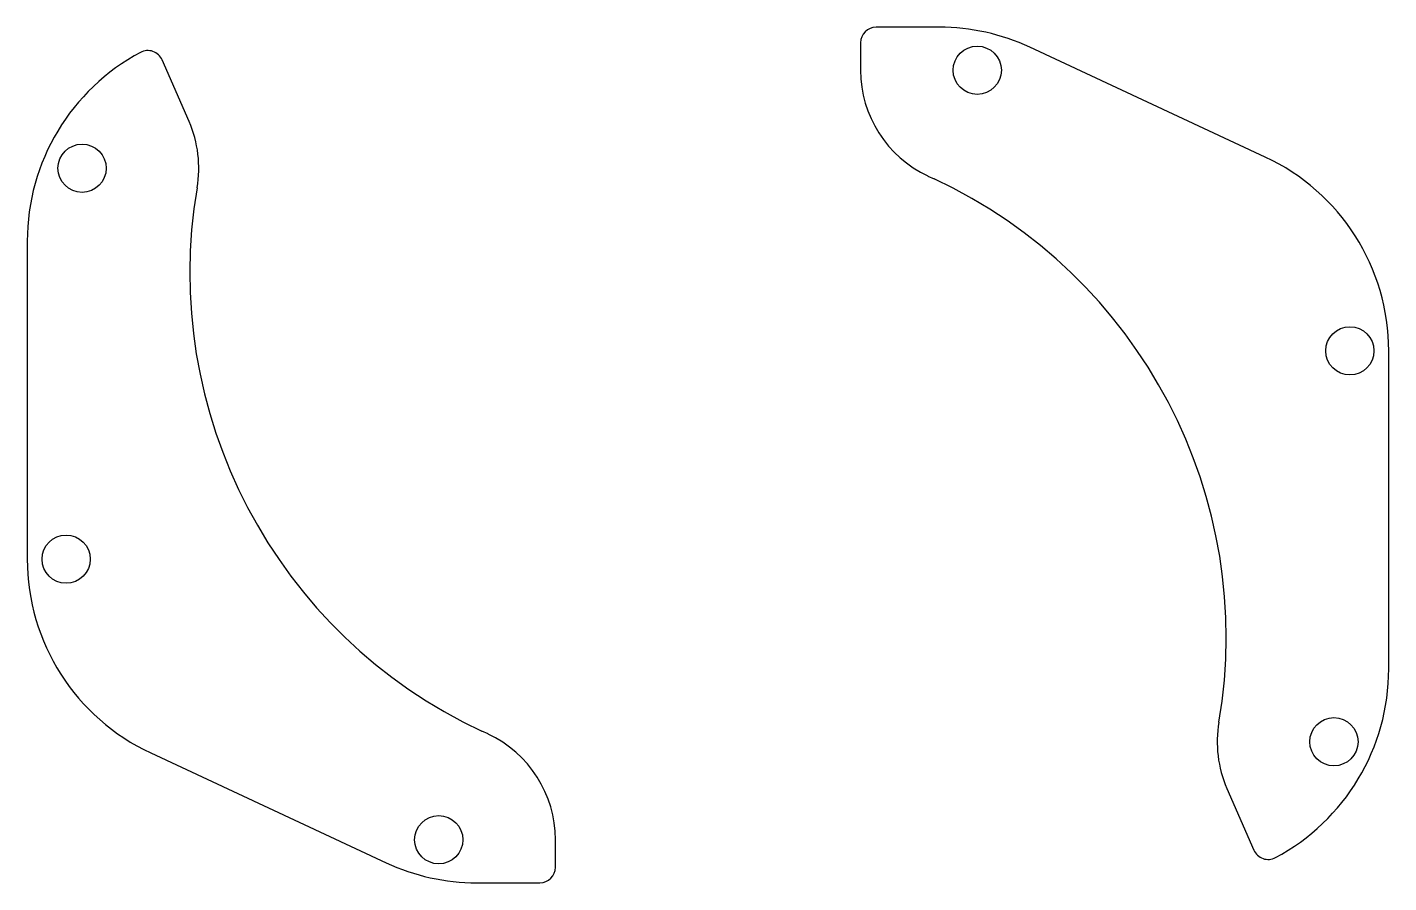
# Model space of a CAD drawing. Header units: millimetres. Extents: x -88 to 88, y -55 to 55.
import ezdxf

# ---------------------------------------------------------------- set-up
doc = ezdxf.new("R2010")
doc.units = ezdxf.units.MM

msp = doc.modelspace()

# ---------------------------------------------------------------- linework, layer by layer
at = {"color": 7, "linetype": 'Continuous', "lineweight": 25}
for p, q in [((29.74, 55), (21.61, 55)), ((19.61, 53), (19.61, 49.47)), ((-66.7, 42.87), (-70.16, 50.8)), ((71.62, 38.31), (41.36, 52.42)), ((28.27, 35.87), (29.07, 35.5)), ((-87.5, 27.5), (-87.5, -13.39)), ((87.5, -27.5), (87.5, 13.39)), ((-28.27, -35.87), (-29.07, -35.5)), ((-71.62, -38.31), (-41.36, -52.42)), ((66.7, -42.87), (70.16, -50.8)), ((-19.61, -53), (-19.61, -49.47)), ((-29.74, -55), (-21.61, -55))]:
    msp.add_line(p, q, dxfattribs=at)
for centre in [(34.61, 49.47), (-80.45, 36.87), (82.5, 13.39), (-82.5, -13.39), (80.45, -36.87), (-34.61, -49.47)]:
    msp.add_circle(centre, 3.1, dxfattribs=at)
for centre, radius, start, end in [((21.61, 53), 2, 90, 180), ((29.74, 27.5), 27.5, 65, 90), ((-60, 27.5), 27.5, 118.0645, 180), ((-72, 50), 2, 23.5661, 118.0645), ((34.61, 49.47), 15, 180, 245), ((-80.45, 36.87), 15, 350.3106, 23.5661), ((60, 13.39), 27.5, 0, 65), ((1.6, -23.41), 65, 350.3106, 65), ((-1.6, 23.41), 65, 170.3106, 245), ((-60, -13.39), 27.5, 180, 245), ((60, -27.5), 27.5, 298.0645, 0), ((80.45, -36.87), 15, 170.3106, 203.5661), ((-34.61, -49.47), 15, 0, 65), ((-29.74, -27.5), 27.5, 245, 270), ((72, -50), 2, 203.5661, 298.0645), ((-21.61, -53), 2, 270, 0)]:
    msp.add_arc(centre, radius, start, end, dxfattribs=at)

doc.saveas('drawing.dxf')
